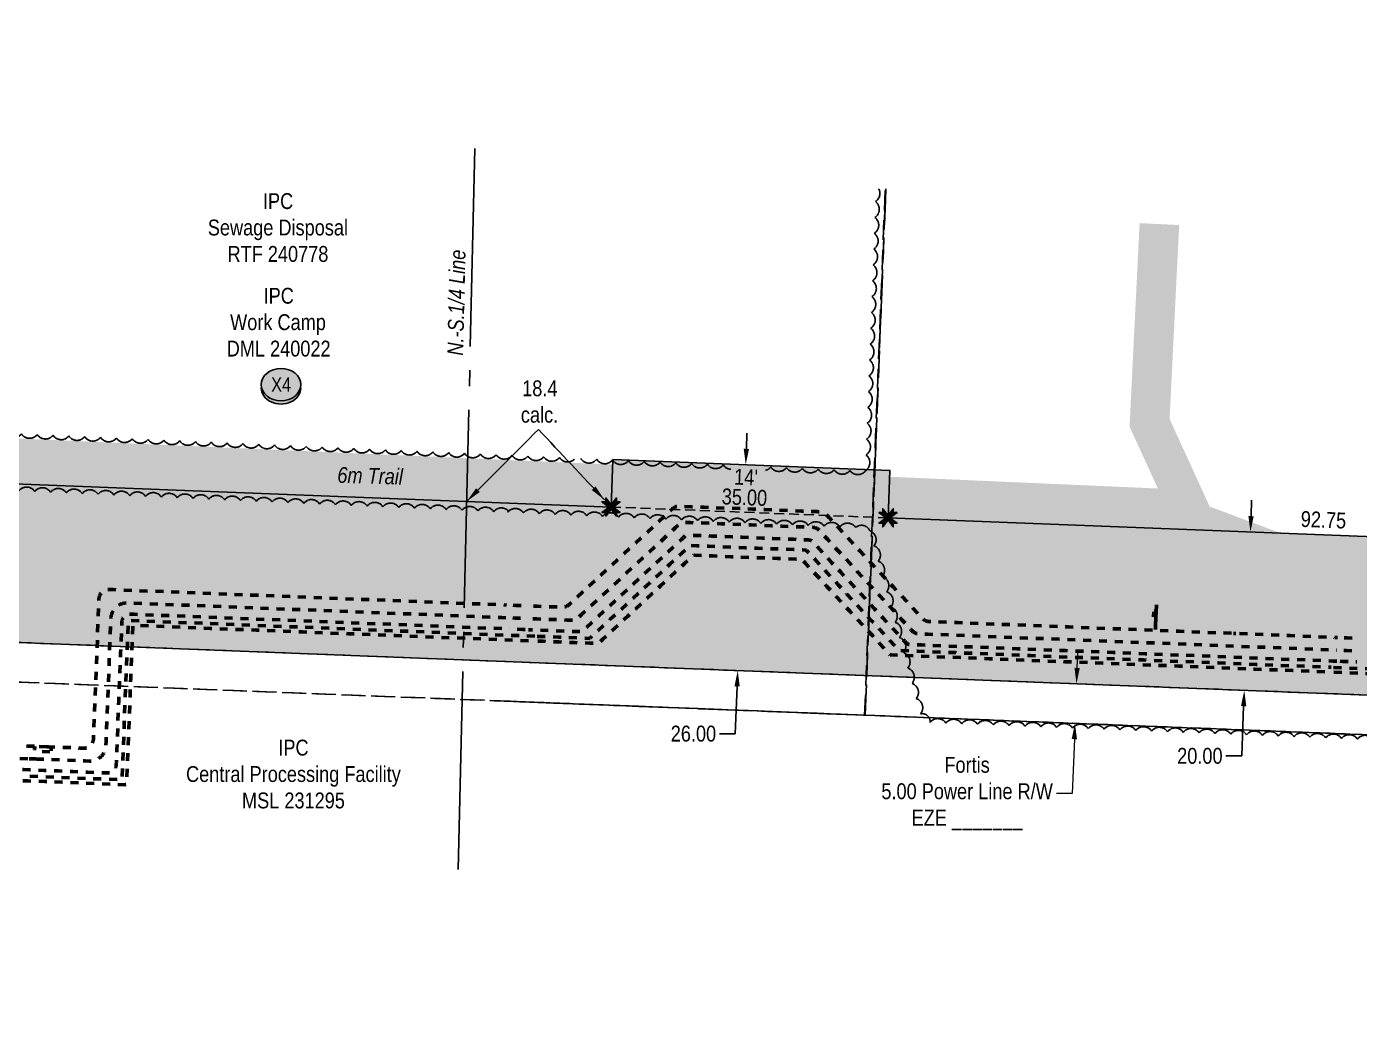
# Model space of a CAD drawing. Extents: x 394065 to 397005, y 6163231 to 6166623.
# Drawn here: x 395138 to 395979, y 6163251 to 6163884 of the extents above; entities that cross this region are included whole.
import ezdxf
from ezdxf.enums import TextEntityAlignment as Align

# ---------------------------------------------------------------- set-up
doc = ezdxf.new("R2010")
doc.units = 0
doc.header["$LTSCALE"] = 5
doc.header["$PDSIZE"] = 0.5
for name, pattern in [('0', [1, 1, 0]), ('foc-ACCESSROAD', [3.75, 2.5, -1.25]), ('foc-FLOWLINE', [3.75, 2.5, -1.25]), ('foc-PROPOSED-HP', [2, 1, -1]), ('foc-QUARTERLINE', [33, 25, -3, 2, -3]), ('foc-TRAV', [1.875, 1.25, -0.625]), ('HIDDEN2', [4.7625, 3.175, -1.5875])]:
    doc.linetypes.add(name, pattern=pattern)
doc.layers.get('Defpoints').update_dxf_attribs({"color": 9})
for name, color, linetype in [('AS-ROADS', 254, 'Continuous'), ('C-EZE', 13, 'foc-FLOWLINE'), ('C-WS', 13, 'foc-ACCESSROAD'), ('L-BD', 7, 'Continuous'), ('L-BD1', 253, 'Continuous'), ('L-MON', 1, 'Continuous'), ('L-SECQ', 8, 'foc-QUARTERLINE'), ('P-CROSSINGS', 250, 'Continuous'), ('P-PROPOSED', 10, 'Continuous'), ('P-PROPOSED-H', 21, 'Continuous'), ('P-TRAV', 4, 'foc-TRAV'), ('P-TXT', 4, 'Continuous'), ('T-BUSH', 110, '0'), ('T-EXISTING TFA', 220, 'HIDDEN2'), ('T-EXISTING TFA-T', 220, 'Continuous')]:
    doc.layers.add(name, color=color, linetype=linetype)
for name, color, linetype, lineweight in [('C-RW-T', 13, 'Continuous', 9), ('C-WS-T', 13, 'Continuous', 9), ('PROPOSED HP', 240, 'foc-PROPOSED-HP', 60), ('T-TEXT', 48, 'Continuous', 18)]:
    doc.layers.add(name, color=color, linetype=linetype, lineweight=lineweight)
doc.styles.add('80CG', font='ARIALN.TTF', dxfattribs={"height": 10})
doc.styles.add('80L', font='ARIALN.TTF', dxfattribs={"height": 10})
doc.styles.add('Crossing', font='ARIALN.TTF', dxfattribs={"height": 10})
doc.dimstyles.new('Compass 5 000', dxfattribs={"dimscale": 5, "dimtxt": 9, "dimasz": 2, "dimexe": 0.2, "dimexo": 0.0625, "dimgap": 0.5, "dimtad": 0, "dimtih": 1, "dimtoh": 1, "dimzin": 0, "dimdsep": 46, "dimtxsty": '80CG', "dimcen": 0.1, "dimse1": 1, "dimse2": 1, "dimclrd": 256, "dimclrt": 256, "dimaunit": 1, "dimadec": 4, "dimazin": 0, "dimtfac": 0.06, "dimtofl": 0, "dimtmove": 0, "dimatfit": 1, "dimfxl": 0.2, "dimtolj": 1, "dimtzin": 0, "dimlwd": -1, "dimarcsym": 0})

# ---------------------------------------------------------------- blocks, each defined once
blk = doc.blocks.new('A$C13A22376')
at = {"layer": 'AS-ROADS', "const_width": 4.998, "flags": 128}
blk.add_lwpolyline([(395751.692, 6164935.574), (395688.898, 6164932.285), (395675.913, 6164937.15), (395670.17, 6164949.698), (395671.411, 6164974.767)], dxfattribs=at)
blk = doc.blocks.new('*D501')
at = {"layer": 'C-RW-T', "transparency": 16777216}
for p, q in [((395801.01, 6163479.2), (395801.4, 6163489.19)), ((395799.26, 6163434.24), (395797.92, 6163399.96)), ((395797.92, 6163399.96), (395787.92, 6163399.96))]:
    blk.add_line(p, q, dxfattribs=at)
for points in [[(395799.35, 6163479.27), (395802.68, 6163479.14), (395800.62, 6163469.21)], [(395797.59, 6163434.31), (395800.93, 6163434.18), (395799.65, 6163444.24)]]:
    blk.add_solid(points, dxfattribs=at)
at = {"layer": 'Defpoints', "color": 0, "transparency": 16777216}
for p in [(395208.31, 6163492.31), (395207.34, 6163467.34), (395799.65, 6163444.24)]:
    blk.add_point(p, dxfattribs=at)
at = {"layer": 'C-RW-T', "transparency": 16777216, "insert": (395731.58, 6163399.96), "char_height": 10, "attachment_point": 5, "style": '80CG', "bg_fill": 3, "box_fill_scale": 1.1, "bg_fill_color": 256, "bg_fill_true_color": 13158600, "bg_fill_transparency": 0}
blk.add_mtext('\\A1;Fortis\\P5.00 Power Line R/W\\PEZE _______', dxfattribs=at)
blk = doc.blocks.new('*D502')
at = {"layer": 'Defpoints', "color": 0, "transparency": 16777216}
for p in [(395963.49, 6163562.9), (395906.5, 6163465.08), (395959.6, 6163463.01)]:
    blk.add_point(p, dxfattribs=at)
at = {"layer": 'P-TXT', "transparency": 16777216}
for p, q in [((395910.78, 6163574.96), (395911.17, 6163584.95)), ((395906.11, 6163455.09), (395904.88, 6163423.67)), ((395904.88, 6163423.67), (395894.88, 6163423.67))]:
    blk.add_line(p, q, dxfattribs=at)
for points in [[(395909.12, 6163575.02), (395912.45, 6163574.89), (395910.39, 6163564.97)], [(395904.44, 6163455.15), (395907.77, 6163455.02), (395906.5, 6163465.08)]]:
    blk.add_solid(points, dxfattribs=at)
at = {"layer": 'P-TXT', "transparency": 16777216, "insert": (395878.49, 6163423.67), "char_height": 10, "attachment_point": 5, "style": '80CG'}
blk.add_mtext('\\A1;20.00', dxfattribs=at)
blk = doc.blocks.new('xing2')
h = blk.add_hatch(color=50)
h.dxf.hatch_style = 1
edge = h.paths.add_edge_path()
edge.add_ellipse((0, 0), major_axis=(-12.5, 0), ratio=0.816297, start_angle=0, end_angle=360)
h = blk.add_hatch(color=250)
h.dxf.hatch_style = 1
edge = h.paths.add_edge_path()
edge.add_ellipse((0, -2.05), major_axis=(-12.5, 0), ratio=0.816297, start_angle=0, end_angle=180)
edge.add_line((12.5, -2.05), (12.5, 0))
edge.add_ellipse((0, 0), major_axis=(-12.5, 0), ratio=0.816297, start_angle=0, end_angle=180, ccw=False)
edge.add_line((-12.5, 0), (-12.5, -2.05))
at = {"color": 250}
blk.add_ellipse((0, 0), major_axis=(-12.5, 0), ratio=0.816297, dxfattribs=at)
blk.add_ellipse((0, -2.05), major_axis=(-12.5, 0), ratio=0.816297, start_param=0, end_param=3.141593, dxfattribs=at)
at = {"color": 250, "style": 'Crossing'}
blk.add_attdef('CROSSING', text='', height=9, dxfattribs=at).set_placement((0.09, 0.02), align=Align.MIDDLE_CENTER)
at = {"color": 250, "style": 'Crossing', "flags": 1}
for tag, p in [('OWNER', (0.09, -12.49)), ('DESCRIPTION', (0.09, -25.77)), ('LOCATION', (0.09, -39.3)), ('DWG_REF', (0.09, -52.84))]:
    blk.add_attdef(tag, text='', height=9, dxfattribs=at).set_placement(p, align=Align.MIDDLE_CENTER)
blk = doc.blocks.new('TEMP')
h = blk.add_hatch(color=255)
h.dxf.hatch_style = 1
h.paths.add_polyline_path([(0, 0.25), (-0.67, 1.15), (-0.67, 0.67), (-1.15, 0.67), (-0.25, 0), (-1.15, -0.67), (-0.67, -0.67), (-0.67, -1.15), (0, -0.25), (0.67, -1.15), (0.67, -0.67), (1.15, -0.67), (0.25, 0), (1.15, 0.67), (0.67, 0.67), (0.67, 1.15)])
h.paths.add_polyline_path([(0.57, 0.85), (0.57, 0.57), (0.85, 0.57), (0.08, 0), (0.85, -0.57), (0.57, -0.57), (0.57, -0.85), (0, -0.08), (-0.57, -0.85), (-0.57, -0.57), (-0.85, -0.57), (-0.08, 0), (-0.85, 0.57), (-0.57, 0.57), (-0.57, 0.85), (0, 0.08)], flags=16)
h = blk.add_hatch(color=1)
h.dxf.hatch_style = 1
h.paths.add_polyline_path([(0, 0.08), (-0.57, 0.85), (-0.57, 0.57), (-0.85, 0.57), (-0.08, 0), (-0.85, -0.57), (-0.57, -0.57), (-0.57, -0.85), (0, -0.08), (0.57, -0.85), (0.57, -0.57), (0.85, -0.57), (0.08, 0), (0.85, 0.57), (0.57, 0.57), (0.57, 0.85)])
at = {"color": 1}
for p, q in [((-0.08, 0), (0.08, 0)), ((0, 0.08), (0, -0.08))]:
    blk.add_line(p, q, dxfattribs=at)
at = {"color": 255, "flags": 128}
blk.add_lwpolyline([(-0.25, 0), (-1.15, 0.67), (-0.67, 0.67), (-0.67, 1.15), (0, 0.25), (0.67, 1.15), (0.67, 0.67), (1.15, 0.67), (0.25, 0), (1.15, -0.67), (0.67, -0.67), (0.67, -1.15), (0, -0.25), (-0.67, -1.15), (-0.67, -0.67), (-1.15, -0.67)], close=True, dxfattribs=at)
at = {"color": 1, "flags": 128}
blk.add_lwpolyline([(-0.08, 0), (-0.85, 0.57), (-0.57, 0.57), (-0.57, 0.85), (0, 0.08), (0.57, 0.85), (0.57, 0.57), (0.85, 0.57), (0.08, 0), (0.85, -0.57), (0.57, -0.57), (0.57, -0.85), (0, -0.08), (-0.57, -0.85), (-0.57, -0.57), (-0.85, -0.57)], close=True, dxfattribs=at)
blk = doc.blocks.new('*D512')
at = {"layer": 'Defpoints', "color": 0, "transparency": 16777216}
for p in [(395591.14, 6163607.43), (395586.07, 6163477.58), (395586.82, 6163477.55)]:
    blk.add_point(p, dxfattribs=at)
at = {"layer": 'P-TXT', "transparency": 16777216}
for p, q in [((395592.28, 6163617.39), (395592.67, 6163627.39)), ((395586.43, 6163467.55), (395585.27, 6163437.7)), ((395585.27, 6163437.7), (395575.27, 6163437.7))]:
    blk.add_line(p, q, dxfattribs=at)
for points in [[(395590.61, 6163617.46), (395593.94, 6163617.33), (395591.89, 6163607.4)], [(395584.77, 6163467.62), (395588.1, 6163467.49), (395586.82, 6163477.55)]]:
    blk.add_solid(points, dxfattribs=at)
at = {"layer": 'P-TXT', "transparency": 16777216, "insert": (395558.88, 6163437.7), "char_height": 10, "attachment_point": 5, "style": '80CG'}
blk.add_mtext('\\A1;26.00', dxfattribs=at)

msp = doc.modelspace()

# ---------------------------------------------------------------- hatches: boundary and pattern name
at = {"layer": 'P-PROPOSED-H'}
h = msp.add_hatch(color=256, dxfattribs=at)
h.dxf.hatch_style = 1
h.paths.add_polyline_path([(394200.018, 6163631.681), (394200.018, 6163531.64), (396593.574, 6163438.279), (396597.582, 6163538.162), (396598.785, 6163568.127), (396872.388, 6163557.455), (396877.045, 6163682.379), (396882.257, 6163822.212), (396857.283, 6163823.143), (396851.14, 6163658.324), (396502.869, 6163671.908), (396497.658, 6163542.06), (396319.697, 6163549.001), (396320.866, 6163578.968), (396146.062, 6163585.786), (396144.893, 6163555.82), (395681.669, 6163573.888), (395682.838, 6163603.854), (395508.034, 6163610.673), (395506.865, 6163580.706), (394618.832, 6163615.345), (394619.806, 6163640.326), (394471.303, 6163646.118), (394470.329, 6163621.137)])

# ---------------------------------------------------------------- linework, layer by layer
at = {"layer": 'AS-ROADS', "const_width": 30, "flags": 128}
msp.add_lwpolyline([(395873.015, 6163576.445), (394948.2, 6163617.063), (394777.724, 6163376.481)], dxfattribs=at)
at = {"layer": 'C-EZE', "flags": 128}
msp.add_lwpolyline([(394065.474, 6163511.878), (396866.617, 6163402.62), (396867.547, 6163427.592), (394065.474, 6163536.888)], dxfattribs=at)
at = {"layer": 'C-WS', "flags": 128}
msp.add_lwpolyline([(396686.006, 6163883.763), (396667.344, 6163410.391), (396592.571, 6163413.294), (395667.264, 6163449.4), (395680.275, 6163781.537)], dxfattribs=at)
at = {"layer": 'C-WS'}
for points in [[(395436.962, 6163458.378), (395666.904, 6163449.407), (395666.904, 6163449.414), (395679.915, 6163781.537)], [(394065.474, 6163511.879), (395412.209, 6163459.348), (395667.264, 6163449.393), (396592.571, 6163413.294), (396667.378, 6163410.386), (396660.976, 6163250.564)]]:
    msp.add_lwpolyline(points, dxfattribs=at)
at = {"layer": 'L-SECQ'}
msp.add_line((395420.977, 6163806.954), (395410.091, 6163339.774), dxfattribs=at)
at = {"layer": 'P-TRAV', "flags": 128}
msp.add_lwpolyline([(395681.669, 6163573.888), (395506.865, 6163580.706)], dxfattribs=at)
at = {"layer": 'PROPOSED HP', "flags": 128}
for points in [[(395962.838, 6163479.522), (396131.11, 6163472.958), (396131.19, 6163472.959), (396131.27, 6163472.969), (396131.35, 6163472.987), (396131.428, 6163473.013), (396131.502, 6163473.048), (396131.572, 6163473.09), (396131.636, 6163473.138), (396135.109, 6163476.349), (396141.711, 6163482.455), (396148.312, 6163488.561), (396154.914, 6163494.667), (396161.516, 6163500.774), (396168.118, 6163506.88), (396174.72, 6163512.986), (396181.322, 6163519.092), (396187.924, 6163525.198), (396194.526, 6163531.305), (396194.587, 6163531.356), (396194.654, 6163531.401), (396194.726, 6163531.439), (396194.803, 6163531.469), (396194.882, 6163531.491), (396194.962, 6163531.505), (396195.042, 6163531.51), (396199.063, 6163531.354), (396206.697, 6163531.056), (396214.331, 6163530.759), (396221.965, 6163530.461), (396229.599, 6163530.163), (396237.233, 6163529.865), (396244.867, 6163529.568), (396252.501, 6163529.27), (396260.135, 6163528.972), (396267.769, 6163528.674), (396267.848, 6163528.667), (396267.927, 6163528.651), (396268.006, 6163528.627), (396268.081, 6163528.595), (396268.152, 6163528.555), (396268.219, 6163528.507), (396268.279, 6163528.454), (396271.491, 6163524.983), (396277.597, 6163518.381), (396283.704, 6163511.779), (396289.81, 6163505.177), (396295.916, 6163498.575), (396302.022, 6163491.973), (396308.128, 6163485.372), (396314.235, 6163478.77), (396320.341, 6163472.168), (396326.447, 6163465.566), (396326.535, 6163465.485), (396326.636, 6163465.417), (396326.748, 6163465.365), (396326.865, 6163465.332), (396326.984, 6163465.318), (396374.74, 6163463.456), (396422.496, 6163461.593), (396470.251, 6163459.731), (396518.007, 6163457.868), (396565.763, 6163456.005), (396565.988, 6163456.03), (396566.211, 6163456.13), (396566.395, 6163456.3), (396566.512, 6163456.515), (396566.554, 6163456.737), (396567.926, 6163491.905), (396569.298, 6163527.074), (396570.669, 6163562.242), (396572.041, 6163597.411), (396573.413, 6163632.579), (396573.455, 6163632.802), (396573.572, 6163633.016), (396573.756, 6163633.186), (396573.979, 6163633.286), (396574.204, 6163633.311), (396634.741, 6163630.95), (396695.278, 6163628.589), (396755.815, 6163626.227), (396816.352, 6163623.866), (396876.889, 6163621.505)], [(395460.344, 6163499.121), (395466.891, 6163498.865), (395473.439, 6163498.61), (395479.986, 6163498.354), (395486.534, 6163498.099), (395493.082, 6163497.844), (395493.201, 6163497.848), (395493.321, 6163497.872), (395493.436, 6163497.915), (395493.542, 6163497.974), (395493.636, 6163498.049), (395506.208, 6163509.677), (395518.781, 6163521.305), (395531.353, 6163532.933), (395543.925, 6163544.562), (395556.497, 6163556.19), (395556.559, 6163556.241), (395556.626, 6163556.286), (395556.698, 6163556.324), (395556.775, 6163556.355), (395556.853, 6163556.377), (395556.934, 6163556.39), (395557.014, 6163556.395), (395561.035, 6163556.24), (395568.669, 6163555.942), (395576.303, 6163555.644), (395583.936, 6163555.346), (395591.57, 6163555.049), (395599.204, 6163554.751), (395606.838, 6163554.453), (395614.472, 6163554.155), (395622.106, 6163553.858), (395629.74, 6163553.56), (395629.806, 6163553.554), (395629.872, 6163553.543), (395629.938, 6163553.526), (395630.002, 6163553.503), (395630.063, 6163553.475), (395630.123, 6163553.441), (395630.178, 6163553.403), (395630.23, 6163553.36), (395630.277, 6163553.313), (395635.25, 6163547.936), (395640.314, 6163542.461), (395645.377, 6163536.987), (395650.441, 6163531.512), (395655.505, 6163526.037), (395660.569, 6163520.562), (395665.632, 6163515.088), (395670.696, 6163509.613), (395675.76, 6163504.138), (395680.823, 6163498.663), (395685.887, 6163493.189), (395688.442, 6163490.428), (395688.491, 6163490.383), (395688.544, 6163490.342), (395688.602, 6163490.306), (395688.662, 6163490.274), (395688.725, 6163490.249), (395688.79, 6163490.229), (395688.856, 6163490.214), (395688.922, 6163490.206), (395700.39, 6163489.758), (395724.11, 6163488.833), (395747.831, 6163487.908), (395771.551, 6163486.982), (395795.272, 6163486.057), (395818.992, 6163485.132), (395842.713, 6163484.207), (395866.433, 6163483.282), (395890.154, 6163482.356), (395913.874, 6163481.431), (395937.595, 6163480.506), (395961.315, 6163479.581)], [(395460.608, 6163496.108), (395463.89, 6163495.98), (395467.172, 6163495.852), (395470.454, 6163495.724), (395473.736, 6163495.596), (395477.018, 6163495.468), (395480.3, 6163495.34), (395483.582, 6163495.212), (395486.864, 6163495.084), (395490.146, 6163494.956), (395493.428, 6163494.828), (395496.71, 6163494.7), (395498.343, 6163494.637), (395498.441, 6163494.642), (395498.54, 6163494.655), (395498.638, 6163494.678), (395498.734, 6163494.708), (395498.827, 6163494.748), (395498.915, 6163494.794), (395498.999, 6163494.849), (395499.077, 6163494.909), (395501.705, 6163497.339), (395506.889, 6163502.133), (395512.073, 6163506.928), (395517.257, 6163511.723), (395522.44, 6163516.517), (395527.624, 6163521.312), (395532.808, 6163526.106), (395537.992, 6163530.901), (395543.176, 6163535.696), (395548.36, 6163540.49), (395553.544, 6163545.285), (395558.636, 6163549.995), (395558.71, 6163550.058), (395558.791, 6163550.115), (395558.877, 6163550.166), (395558.968, 6163550.209), (395559.063, 6163550.243), (395559.16, 6163550.27), (395559.259, 6163550.287), (395559.357, 6163550.296), (395559.455, 6163550.297), (395565.269, 6163550.07), (395571.083, 6163549.843), (395576.897, 6163549.616), (395582.711, 6163549.39), (395588.525, 6163549.163), (395594.339, 6163548.936), (395600.153, 6163548.709), (395605.967, 6163548.482), (395611.78, 6163548.256), (395617.594, 6163548.029), (395623.408, 6163547.802), (395626.909, 6163547.665), (395627.005, 6163547.654), (395627.102, 6163547.634), (395627.197, 6163547.606), (395627.29, 6163547.569), (395627.379, 6163547.525), (395627.464, 6163547.473), (395627.543, 6163547.414), (395627.617, 6163547.35), (395629.078, 6163545.773), (395633.825, 6163540.64), (395638.573, 6163535.507), (395643.321, 6163530.374), (395648.069, 6163525.24), (395652.817, 6163520.107), (395657.564, 6163514.974), (395662.312, 6163509.841), (395667.06, 6163504.708), (395671.808, 6163499.574), (395676.556, 6163494.441), (395681.303, 6163489.308), (395682.764, 6163487.732), (395682.837, 6163487.667), (395682.917, 6163487.608), (395683.002, 6163487.556), (395683.091, 6163487.512), (395683.184, 6163487.475), (395683.279, 6163487.447), (395683.376, 6163487.427), (395683.472, 6163487.416), (395697.749, 6163486.859), (395721.665, 6163485.926), (395745.58, 6163484.993), (395769.495, 6163484.06), (395793.41, 6163483.128), (395817.326, 6163482.195), (395841.241, 6163481.262), (395865.156, 6163480.329), (395889.072, 6163479.396), (395912.987, 6163478.464), (395936.902, 6163477.531), (395960.817, 6163476.598)], [(395279.199, 6163525.2), (395279.199, 6163525.2), (395279.58, 6163525.186), (395279.58, 6163525.186), (395280.414, 6163525.153), (395280.668, 6163525.143)], [(395963.102, 6163476.509), (396136.321, 6163469.753), (396136.42, 6163469.753), (396136.521, 6163469.763), (396136.621, 6163469.781), (396136.719, 6163469.808), (396136.816, 6163469.844), (396136.908, 6163469.889), (396136.995, 6163469.941), (396137.076, 6163470), (396137.882, 6163470.74), (396143.158, 6163475.621), (396148.434, 6163480.501), (396153.711, 6163485.381), (396158.987, 6163490.262), (396164.264, 6163495.142), (396169.54, 6163500.022), (396174.817, 6163504.902), (396180.093, 6163509.783), (396185.369, 6163514.663), (396190.646, 6163519.543), (396195.922, 6163524.424), (396196.727, 6163525.164), (396196.809, 6163525.223), (396196.896, 6163525.275), (396196.988, 6163525.32), (396197.084, 6163525.356), (396197.183, 6163525.383), (396197.283, 6163525.401), (396197.384, 6163525.411), (396197.483, 6163525.411), (396203.958, 6163525.159), (396210.433, 6163524.906), (396216.908, 6163524.654), (396223.383, 6163524.401), (396229.859, 6163524.148), (396236.334, 6163523.896), (396242.809, 6163523.643), (396249.284, 6163523.391), (396255.759, 6163523.138), (396262.234, 6163522.886), (396264.961, 6163522.778), (396265.069, 6163522.762), (396265.176, 6163522.736), (396265.281, 6163522.7), (396265.382, 6163522.653), (396265.477, 6163522.597), (396265.567, 6163522.533), (396265.648, 6163522.461), (396267.868, 6163520.064), (396273.156, 6163514.347), (396278.443, 6163508.63), (396283.731, 6163502.913), (396289.019, 6163497.196), (396294.306, 6163491.479), (396299.594, 6163485.762), (396304.882, 6163480.045), (396310.17, 6163474.328), (396315.457, 6163468.611), (396320.745, 6163462.895), (396320.829, 6163462.812), (396320.923, 6163462.738), (396321.026, 6163462.673), (396321.135, 6163462.62), (396321.249, 6163462.578), (396321.366, 6163462.549), (396321.483, 6163462.532), (396327.703, 6163462.288), (396339.518, 6163461.827), (396351.333, 6163461.367), (396363.148, 6163460.906), (396374.963, 6163460.445), (396386.778, 6163459.984), (396398.593, 6163459.523), (396410.408, 6163459.062), (396422.223, 6163458.602), (396434.038, 6163458.141)], [(395277.047, 6163517.278), (395277.047, 6163517.278), (395277.047, 6163517.278), (395277.047, 6163517.278), (395277.047, 6163517.278)], [(395445.145, 6163518.728), (395446.911, 6163518.659), (395451.761, 6163518.47), (395453.527, 6163518.401)], [(395850.831, 6163513.918), (395850.849, 6163514.362), (395851.102, 6163520.858), (395851.119, 6163521.302)], [(395135.467, 6163415.071), (395135.517, 6163415.069), (395135.567, 6163415.067), (395135.616, 6163415.065), (395135.666, 6163415.063), (395135.716, 6163415.061), (395135.766, 6163415.059), (395135.816, 6163415.057), (395135.865, 6163415.055), (395135.915, 6163415.053), (395135.965, 6163415.051), (395136.015, 6163415.049), (395139.934, 6163414.896), (395144.495, 6163414.719), (395149.055, 6163414.541), (395153.616, 6163414.363), (395158.176, 6163414.185), (395162.737, 6163414.007), (395167.298, 6163413.829), (395171.858, 6163413.651), (395176.419, 6163413.473), (395180.979, 6163413.295), (395185.54, 6163413.118), (395186.998, 6163413.061), (395187.222, 6163413.052), (395187.446, 6163413.043), (395187.67, 6163413.034), (395187.895, 6163413.026), (395188.119, 6163413.017), (395188.343, 6163413.008), (395188.567, 6163413), (395188.791, 6163412.991), (395189.016, 6163412.982), (395189.24, 6163412.973), (395189.591, 6163412.966), (395190.042, 6163412.991), (395190.494, 6163413.057), (395190.941, 6163413.165), (395191.379, 6163413.313), (395191.8, 6163413.499), (395192.201, 6163413.723), (395192.577, 6163413.978), (395192.924, 6163414.263), (395193.244, 6163414.576), (395193.538, 6163414.92), (395193.803, 6163415.293), (395194.035, 6163415.691), (395194.23, 6163416.109), (395194.386, 6163416.543), (395194.502, 6163416.986), (395194.576, 6163417.433), (395194.61, 6163417.864), (395194.619, 6163418.088), (395194.628, 6163418.312), (395194.636, 6163418.536), (395194.645, 6163418.76), (395194.654, 6163418.985), (395194.663, 6163419.209), (395194.671, 6163419.433), (395194.68, 6163419.657), (395194.689, 6163419.881), (395194.698, 6163420.106), (395194.706, 6163420.33), (395194.985, 6163427.467), (395195.284, 6163435.134), (395195.583, 6163442.8), (395195.882, 6163450.467), (395196.181, 6163458.134), (395196.48, 6163465.8), (395196.779, 6163473.467), (395197.078, 6163481.133), (395197.377, 6163488.8), (395197.676, 6163496.466), (395197.975, 6163504.133), (395198.046, 6163505.945), (395198.054, 6163506.169), (395198.063, 6163506.394), (395198.072, 6163506.618), (395198.081, 6163506.842), (395198.089, 6163507.066), (395198.098, 6163507.29), (395198.107, 6163507.515), (395198.116, 6163507.739), (395198.124, 6163507.963), (395198.133, 6163508.187), (395198.154, 6163508.534), (395198.21, 6163508.955), (395198.305, 6163509.383), (395198.441, 6163509.811), (395198.617, 6163510.234), (395198.836, 6163510.647), (395199.095, 6163511.044), (395199.392, 6163511.417), (395199.726, 6163511.763), (395200.09, 6163512.076), (395200.481, 6163512.352), (395200.893, 6163512.588), (395201.319, 6163512.783), (395201.754, 6163512.935), (395202.192, 6163513.045), (395202.626, 6163513.115), (395203.053, 6163513.146), (395203.442, 6163513.144), (395203.667, 6163513.135), (395203.891, 6163513.126), (395204.115, 6163513.118), (395204.339, 6163513.109), (395204.563, 6163513.1), (395204.788, 6163513.091), (395205.012, 6163513.083), (395205.236, 6163513.074), (395205.46, 6163513.065), (395205.684, 6163513.056), (395205.909, 6163513.048), (395437.854, 6163504.001), (395440.352, 6163503.903)], [(395444.833, 6163510.734), (395446.6, 6163510.665), (395451.449, 6163510.476), (395453.216, 6163510.407)], [(395849.309, 6163511.463), (395849.434, 6163514.676)], [(395850.595, 6163511.031), (395849.563, 6163511.072)], [(395850.75, 6163515.006), (395849.718, 6163515.047)], [(395850.577, 6163507.391), (395850.646, 6163509.167)], [(395850.647, 6163509.183), (395850.664, 6163509.628), (395850.744, 6163511.666), (395850.761, 6163512.11)], [(395850.761, 6163512.126), (395850.831, 6163513.902)], [(395105.755, 6163409.224), (395116.675, 6163408.798), (395127.595, 6163408.372), (395138.515, 6163407.946), (395149.435, 6163407.52), (395160.355, 6163407.095), (395171.275, 6163406.669), (395182.195, 6163406.243), (395193.115, 6163405.817), (395200.036, 6163405.548), (395200.159, 6163405.554), (395200.286, 6163405.575), (395200.413, 6163405.612), (395200.537, 6163405.664), (395200.657, 6163405.731), (395200.769, 6163405.814), (395200.871, 6163405.91), (395200.959, 6163406.017), (395201.033, 6163406.133), (395201.092, 6163406.254), (395201.135, 6163406.378), (395201.163, 6163406.502), (395201.177, 6163406.624), (395201.54, 6163415.927), (395201.984, 6163427.316), (395202.428, 6163438.706), (395202.873, 6163450.095), (395203.317, 6163461.484), (395203.761, 6163472.874), (395204.205, 6163484.263), (395204.65, 6163495.653), (395205.013, 6163504.955), (395205.026, 6163505.077), (395205.054, 6163505.202), (395205.097, 6163505.326), (395205.156, 6163505.447), (395205.23, 6163505.562), (395205.319, 6163505.67), (395205.42, 6163505.765), (395205.532, 6163505.848), (395205.652, 6163505.916), (395205.777, 6163505.968), (395205.904, 6163506.004), (395206.03, 6163506.025), (395206.154, 6163506.032), (395224.595, 6163505.313), (395253.811, 6163504.174), (395283.027, 6163503.034), (395312.243, 6163501.895), (395341.459, 6163500.755), (395370.675, 6163499.616), (395399.891, 6163498.476), (395429.107, 6163497.337), (395458.323, 6163496.197)], [(395452.672, 6163503.423), (395450.906, 6163503.492), (395444.272, 6163503.751), (395442.505, 6163503.819)], [(395850.425, 6163503.492), (395850.559, 6163506.931), (395850.576, 6163507.375)], [(395899.706, 6163500.998), (395899.706, 6163500.998), (395900.087, 6163500.983), (395900.087, 6163500.983), (395900.921, 6163500.951), (395901.175, 6163500.941)], [(395897.555, 6163493.076), (395897.555, 6163493.076), (395897.555, 6163493.076), (395897.555, 6163493.076), (395897.555, 6163493.076)], [(395969.622, 6163498.271), (395971.389, 6163498.202), (395976.713, 6163497.995), (395978.48, 6163497.926)], [(395966.983, 6163483.363), (395968.749, 6163483.294), (395975.858, 6163483.017), (395977.624, 6163482.948)], [(395969.311, 6163490.277), (395971.077, 6163490.209), (395976.401, 6163490.001), (395978.168, 6163489.932)], [(395138.075, 6163429.98), (395138.996, 6163429.944), (395144.991, 6163429.711), (395145.911, 6163429.675)], [(395143.079, 6163427.626), (395143.065, 6163427.245)], [(395143.139, 6163429.163), (395143.08, 6163427.637)], [(395143.14, 6163429.174), (395143.155, 6163429.556)], [(395152.759, 6163426.327), (395143.805, 6163426.676)], [(395145.927, 6163429.674), (395150.877, 6163429.481)], [(395153.556, 6163427.217), (395153.542, 6163426.836)], [(395153.616, 6163428.754), (395153.557, 6163427.229)], [(395153.617, 6163428.766), (395153.632, 6163429.147)], [(395123.791, 6163422.531), (395124.521, 6163422.503), (395138.871, 6163421.943), (395139.601, 6163421.915)], [(395139.617, 6163421.914), (395143.805, 6163421.751)]]:
    msp.add_lwpolyline(points, dxfattribs=at)
for points in [[(395457.835, 6163518.233), (395460.333, 6163518.135), (395473.484, 6163517.623), (395475.982, 6163517.525, 0.1989124), (395480.359, 6163519.141), (395482.195, 6163520.839), (395543.858, 6163577.872), (395545.693, 6163579.57), (395546.115, 6163579.926), (395546.575, 6163580.247), (395547.067, 6163580.527), (395547.586, 6163580.761), (395548.125, 6163580.946), (395548.677, 6163581.08), (395549.234, 6163581.161), (395549.791, 6163581.19), (395550.184, 6163581.181), (395550.414, 6163581.172), (395550.645, 6163581.163), (395550.875, 6163581.154), (395551.106, 6163581.145), (395551.337, 6163581.136), (395551.567, 6163581.127), (395551.798, 6163581.118), (395552.029, 6163581.109), (395552.259, 6163581.1), (395552.49, 6163581.091), (395557.677, 6163580.889), (395565.392, 6163580.588), (395573.108, 6163580.287), (395580.823, 6163579.986), (395588.539, 6163579.685), (395596.254, 6163579.384), (395603.969, 6163579.084), (395611.685, 6163578.783), (395619.4, 6163578.482), (395627.116, 6163578.181), (395634.831, 6163577.88), (395636.326, 6163577.822), (395636.557, 6163577.813), (395636.787, 6163577.804), (395637.018, 6163577.795), (395637.248, 6163577.786), (395637.479, 6163577.777), (395637.71, 6163577.768), (395637.94, 6163577.759), (395638.171, 6163577.75), (395638.402, 6163577.741), (395638.632, 6163577.732), (395639.183, 6163577.685), (395639.735, 6163577.587), (395640.281, 6163577.437), (395640.813, 6163577.236), (395641.325, 6163576.986), (395641.81, 6163576.69), (395642.262, 6163576.353), (395642.676, 6163575.98), (395642.947, 6163575.696), (395643.104, 6163575.526), (395643.261, 6163575.357), (395643.417, 6163575.188), (395643.574, 6163575.018), (395643.731, 6163574.849), (395643.888, 6163574.679), (395644.044, 6163574.51), (395644.201, 6163574.34), (395644.358, 6163574.171), (395644.515, 6163574.001), (395648.054, 6163570.174), (395653.32, 6163564.481), (395658.586, 6163558.788), (395663.852, 6163553.095), (395669.117, 6163547.402), (395674.383, 6163541.708), (395679.649, 6163536.015), (395684.914, 6163530.322), (395690.18, 6163524.629), (395695.446, 6163518.936), (395700.712, 6163513.243), (395701.731, 6163512.14), (395701.888, 6163511.971), (395702.045, 6163511.801), (395702.201, 6163511.632), (395702.358, 6163511.462), (395702.515, 6163511.293), (395702.672, 6163511.124), (395702.828, 6163510.954), (395702.985, 6163510.785), (395703.142, 6163510.615), (395703.298, 6163510.446), (395703.692, 6163510.057), (395704.125, 6163509.702), (395704.594, 6163509.384), (395705.093, 6163509.11), (395705.616, 6163508.884), (395706.155, 6163508.708), (395706.705, 6163508.583), (395707.258, 6163508.511), (395707.65, 6163508.489), (395707.881, 6163508.48), (395708.111, 6163508.471), (395708.342, 6163508.462), (395708.572, 6163508.453), (395708.803, 6163508.444), (395709.034, 6163508.435), (395709.264, 6163508.426), (395709.495, 6163508.417), (395709.726, 6163508.408), (395709.956, 6163508.399), (395725.489, 6163507.793), (395748.827, 6163506.883), (395772.166, 6163505.973), (395795.505, 6163505.063), (395818.843, 6163504.152), (395842.182, 6163503.242), (395865.52, 6163502.332), (395888.859, 6163501.421), (395912.198, 6163500.511), (395935.536, 6163499.601), (395958.875, 6163498.691), (395963.009, 6163498.529), (395963.239, 6163498.52), (395963.47, 6163498.511), (395963.701, 6163498.502), (395963.931, 6163498.493), (395964.162, 6163498.484), (395964.393, 6163498.475), (395964.623, 6163498.466), (395964.854, 6163498.457), (395965.084, 6163498.448), (395965.315, 6163498.439)], [(395457.523, 6163510.239), (395460.021, 6163510.142), (395479.31, 6163509.389), (395481.808, 6163509.292, 0.1989124), (395486.185, 6163510.908), (395488.02, 6163512.605), (395547.607, 6163567.718), (395549.442, 6163569.416), (395549.831, 6163569.747), (395550.252, 6163570.047), (395550.702, 6163570.314), (395551.175, 6163570.542), (395551.668, 6163570.729), (395552.174, 6163570.872), (395552.688, 6163570.971), (395553.203, 6163571.025), (395553.716, 6163571.035), (395553.989, 6163571.025), (395554.202, 6163571.017), (395554.415, 6163571.009), (395554.628, 6163571), (395554.841, 6163570.992), (395555.055, 6163570.984), (395555.268, 6163570.975), (395555.481, 6163570.967), (395555.694, 6163570.959), (395555.907, 6163570.951), (395556.12, 6163570.942), (395556.817, 6163570.915), (395563.242, 6163570.664), (395569.666, 6163570.414), (395576.091, 6163570.163), (395582.516, 6163569.913), (395588.94, 6163569.662), (395595.365, 6163569.412), (395601.79, 6163569.161), (395608.215, 6163568.91), (395614.639, 6163568.66), (395621.064, 6163568.409), (395627.489, 6163568.159), (395631.682, 6163567.995), (395631.895, 6163567.987), (395632.108, 6163567.978), (395632.322, 6163567.97), (395632.535, 6163567.962), (395632.748, 6163567.953), (395632.961, 6163567.945), (395633.174, 6163567.937), (395633.387, 6163567.929), (395633.601, 6163567.92), (395633.814, 6163567.912), (395634.027, 6163567.904), (395634.429, 6163567.879), (395634.94, 6163567.81), (395635.448, 6163567.696), (395635.949, 6163567.538), (395636.435, 6163567.337), (395636.903, 6163567.095), (395637.346, 6163566.815), (395637.76, 6163566.5), (395638.142, 6163566.154), (395638.405, 6163565.88), (395638.549, 6163565.723), (395638.694, 6163565.567), (395638.839, 6163565.41), (395638.984, 6163565.254), (395639.129, 6163565.097), (395639.274, 6163564.94), (395639.419, 6163564.784), (395639.563, 6163564.627), (395639.708, 6163564.47), (395639.853, 6163564.314), (395639.998, 6163564.157), (395643.418, 6163560.46), (395648.121, 6163555.375), (395652.824, 6163550.29), (395657.527, 6163545.205), (395662.23, 6163540.12), (395666.933, 6163535.036), (395671.636, 6163529.951), (395676.339, 6163524.866), (395681.042, 6163519.781), (395685.746, 6163514.696), (395690.449, 6163509.611), (395695.152, 6163504.527), (395695.305, 6163504.361), (395695.458, 6163504.195), (395695.611, 6163504.029), (395695.765, 6163503.864), (395695.918, 6163503.698), (395696.071, 6163503.532), (395696.225, 6163503.367), (395696.378, 6163503.201), (395696.531, 6163503.035), (395696.684, 6163502.869), (395696.838, 6163502.704), (395697.203, 6163502.339), (395697.623, 6163501.987), (395698.077, 6163501.671), (395698.561, 6163501.397), (395699.069, 6163501.167), (395699.594, 6163500.985), (395700.13, 6163500.853), (395700.67, 6163500.77), (395701.138, 6163500.737), (395701.363, 6163500.728), (395701.589, 6163500.72), (395701.815, 6163500.711), (395702.04, 6163500.702), (395702.266, 6163500.693), (395702.491, 6163500.684), (395702.717, 6163500.676), (395702.942, 6163500.667), (395703.168, 6163500.658), (395703.393, 6163500.649), (395707.108, 6163500.504), (395730.486, 6163499.592), (395753.865, 6163498.681), (395777.243, 6163497.769), (395800.621, 6163496.857), (395823.999, 6163495.945), (395847.377, 6163495.033), (395870.755, 6163494.121), (395894.133, 6163493.21), (395917.511, 6163492.298), (395940.889, 6163491.386), (395962.522, 6163490.542), (395962.748, 6163490.533), (395962.973, 6163490.525), (395963.199, 6163490.516), (395963.424, 6163490.507), (395963.65, 6163490.498), (395963.876, 6163490.489), (395964.101, 6163490.481), (395964.327, 6163490.472), (395964.552, 6163490.463), (395964.778, 6163490.454), (395965.003, 6163490.445)], [(395964.829, 6163483.447), (395962.331, 6163483.544), (395845.71, 6163488.093), (395845.526, 6163488.1), (395845.342, 6163488.107), (395845.159, 6163488.114), (395844.975, 6163488.122), (395844.791, 6163488.129), (395844.607, 6163488.136), (395844.423, 6163488.143), (395844.24, 6163488.15), (395844.056, 6163488.157), (395838.892, 6163488.359), (395823.769, 6163488.949), (395808.645, 6163489.539), (395793.522, 6163490.128), (395778.398, 6163490.718), (395763.275, 6163491.308), (395748.152, 6163491.898), (395733.028, 6163492.488), (395717.905, 6163493.078), (395702.781, 6163493.668), (395697.568, 6163493.871), (395697.309, 6163493.881), (395697.051, 6163493.891), (395696.793, 6163493.901), (395696.534, 6163493.911), (395696.276, 6163493.921), (395696.017, 6163493.932), (395695.759, 6163493.942), (395695.5, 6163493.952), (395695.242, 6163493.962), (395694.955, 6163493.987), (395694.668, 6163494.039), (395694.385, 6163494.12), (395694.109, 6163494.228), (395693.846, 6163494.363), (395693.597, 6163494.522), (395693.367, 6163494.702), (395693.158, 6163494.901), (395692.989, 6163495.083), (395692.826, 6163495.259), (395692.663, 6163495.435), (395692.5, 6163495.612), (395692.337, 6163495.788), (395692.174, 6163495.964), (395692.011, 6163496.141), (395691.848, 6163496.317), (395691.685, 6163496.493), (395691.522, 6163496.669), (395689.218, 6163499.16), (395683.852, 6163504.962), (395678.486, 6163510.763), (395673.12, 6163516.565), (395667.754, 6163522.366), (395662.388, 6163528.168), (395657.022, 6163533.969), (395651.656, 6163539.771), (395646.29, 6163545.572), (395640.924, 6163551.374), (395635.559, 6163557.175), (395635.405, 6163557.341), (395635.252, 6163557.507), (395635.099, 6163557.672), (395634.945, 6163557.838), (395634.792, 6163558.004), (395634.639, 6163558.17), (395634.486, 6163558.335), (395634.332, 6163558.501), (395634.179, 6163558.667), (395634.026, 6163558.832), (395633.873, 6163558.998), (395633.684, 6163559.187), (395633.474, 6163559.363), (395633.247, 6163559.52), (395633.005, 6163559.658), (395632.751, 6163559.773), (395632.489, 6163559.864), (395632.221, 6163559.93), (395631.95, 6163559.971), (395631.691, 6163559.989), (395631.466, 6163559.997), (395631.24, 6163560.006), (395631.015, 6163560.015), (395630.789, 6163560.024), (395630.563, 6163560.033), (395630.338, 6163560.041), (395630.112, 6163560.05), (395629.887, 6163560.059), (395629.661, 6163560.068), (395629.436, 6163560.077), (395628.275, 6163560.122), (395621.848, 6163560.373), (395615.42, 6163560.623), (395608.992, 6163560.874), (395602.564, 6163561.125), (395596.137, 6163561.375), (395589.709, 6163561.626), (395583.281, 6163561.877), (395576.854, 6163562.127), (395570.426, 6163562.378), (395563.998, 6163562.629), (395558.038, 6163562.861), (395557.812, 6163562.87), (395557.587, 6163562.879), (395557.361, 6163562.888), (395557.136, 6163562.897), (395556.91, 6163562.905), (395556.685, 6163562.914), (395556.459, 6163562.923), (395556.233, 6163562.932), (395556.008, 6163562.941), (395555.782, 6163562.949), (395555.557, 6163562.958), (395555.242, 6163562.954), (395554.925, 6163562.917), (395554.61, 6163562.846), (395554.303, 6163562.741), (395554.01, 6163562.605), (395553.734, 6163562.44), (395553.481, 6163562.249), (395553.268, 6163562.057), (395553.075, 6163561.879), (395552.882, 6163561.701), (395552.69, 6163561.522), (395552.497, 6163561.344), (395552.304, 6163561.166), (395552.111, 6163560.987), (395551.919, 6163560.809), (395551.726, 6163560.631), (395551.533, 6163560.453), (395491.131, 6163504.585), (395489.296, 6163502.888, -0.1989124), (395487.107, 6163502.08), (395484.609, 6163502.177), (395457.324, 6163503.241), (395454.826, 6163503.339)], [(395150.893, 6163429.48), (395151.813, 6163429.444), (395171.418, 6163428.68), (395173.916, 6163428.582, 0.4142136), (395180.245, 6163434.436), (395180.343, 6163436.934), (395183.595, 6163520.327), (395183.693, 6163522.825, -0.4142136), (395190.022, 6163528.679), (395192.52, 6163528.581), (395438.34, 6163518.993), (395440.838, 6163518.896)], [(395143.821, 6163421.75), (395144.551, 6163421.722), (395175.039, 6163420.532), (395177.537, 6163420.435, 0.4142136), (395188.086, 6163430.191), (395188.183, 6163432.689), (395191.119, 6163507.96), (395191.216, 6163510.458, -0.4142136), (395201.765, 6163520.214), (395204.263, 6163520.117), (395438.028, 6163510.999), (395440.526, 6163510.902)], [(395458.821, 6163499.18), (395202.937, 6163509.16, 0.4142136), (395202.146, 6163508.429), (395198.282, 6163409.38, -0.4142136), (395197.491, 6163408.648), (395138.521, 6163410.948), (395137.982, 6163410.969)]]:
    msp.add_lwpolyline(points, format="xyb", dxfattribs=at)
at = {"layer": 'T-BUSH', "flags": 128}
for points in [[(395604.456, 6163603.83, 0.1634968), (395607.681, 6163605.998, 0.5205671), (395617.668, 6163605.559, 0.5205671), (395627.655, 6163605.121, 0.5205671), (395637.642, 6163604.682, 0.5205671), (395647.628, 6163604.244, 0.5205671), (395657.615, 6163603.805, 0.5205671), (395667.412, 6163603.572, 0.5205671), (395667.786, 6163613.562, 0.5205671), (395668.159, 6163623.551, 0.5205671), (395668.533, 6163633.541, 0.5205671), (395668.906, 6163643.53, 0.5205671), (395669.28, 6163653.52, 0.5205671), (395669.653, 6163663.509, 0.5205671), (395670.027, 6163673.498, 0.5205671), (395670.4, 6163683.488, 0.5205671), (395670.774, 6163693.477, 0.5205671), (395671.147, 6163703.467, 0.5205671), (395671.521, 6163713.456, 0.5205671), (395671.894, 6163723.445, 0.5205671), (395672.268, 6163733.435, 0.5205671), (395672.642, 6163743.424, 0.5205671), (395673.015, 6163753.414, 0.5205671), (395673.389, 6163763.403, 0.5205671), (395673.762, 6163773.393, 0.397919), (395675.754, 6163781.537)], [(395483.772, 6163610.906, -0.4781492), (395474.333, 6163611.966, -0.5205671), (395464.347, 6163612.405, -0.5205671), (395454.36, 6163612.843, -0.5205671), (395444.373, 6163613.282, -0.5205671), (395434.386, 6163613.721, -0.5205671), (395424.399, 6163614.159, -0.5205671), (395414.413, 6163614.598, -0.5205671), (395404.426, 6163615.037, -0.5205671), (395394.439, 6163615.475, -0.5205671), (395384.452, 6163615.914, -0.5205671), (395374.466, 6163616.352, -0.5205671), (395364.479, 6163616.791, -0.5205671), (395354.492, 6163617.23, -0.5205671), (395344.505, 6163617.668, -0.5205671), (395334.519, 6163618.107, -0.5205671), (395324.532, 6163618.546, -0.5205671), (395314.545, 6163618.984, -0.5205671), (395304.558, 6163619.423, -0.5205671), (395294.571, 6163619.861, -0.5205671), (395284.585, 6163620.3, -0.5205671), (395274.598, 6163620.739, -0.5205671), (395264.611, 6163621.177, -0.5205671), (395254.624, 6163621.616, -0.5205671), (395244.638, 6163622.055, -0.5205671), (395234.651, 6163622.493, -0.5205671), (395224.664, 6163622.932, -0.5205671), (395214.677, 6163623.37, -0.5205671), (395204.69, 6163623.809, -0.5205671), (395194.704, 6163624.248, -0.5205671), (395184.717, 6163624.686, -0.5205671), (395174.73, 6163625.125, -0.5205671), (395164.743, 6163625.564, -0.5205671), (395154.757, 6163626.002, -0.5205671), (395144.77, 6163626.441, -0.5205671), (395134.783, 6163626.879, -0.5205671), (395124.796, 6163627.318, -0.5205671), (395114.81, 6163627.757, -0.5205671), (395104.823, 6163628.195, -0.5205671), (395094.836, 6163628.634, -0.5205671), (395084.849, 6163629.073, -0.5205671), (395074.862, 6163629.511, -0.5205671), (395064.876, 6163629.95, -0.5205671), (395054.889, 6163630.388, -0.5205671), (395044.902, 6163630.827, -0.5205671), (395034.915, 6163631.266, -0.5205671), (395024.929, 6163631.704, -0.5205671), (395014.942, 6163632.143, -0.5205671), (395004.955, 6163632.582, -0.5205671), (394994.968, 6163633.02, -0.5205671), (394984.982, 6163633.459, -0.5205671), (394974.995, 6163633.897, -0.5205671), (394965.008, 6163634.336, -0.5205671), (394955.021, 6163634.775, -0.5205671), (394945.034, 6163635.213, -0.5205671), (394936.793, 6163632.087, -0.5205671), (394931.013, 6163623.931, -0.5205671), (394925.234, 6163615.774, -0.5205671), (394919.454, 6163607.618, -0.5205671), (394913.675, 6163599.462, -0.5205671), (394907.895, 6163591.305, -0.5205671), (394902.116, 6163583.149, -0.5205671), (394896.336, 6163574.993, -0.5205671), (394890.557, 6163566.837, -0.5205671), (394884.777, 6163558.68, -0.5205671), (394878.998, 6163550.524, -0.5205671), (394873.218, 6163542.368, -0.5205671), (394867.438, 6163534.211, -0.5205671), (394861.659, 6163526.055, -0.5205671), (394855.879, 6163517.899, -0.5205671), (394850.1, 6163509.743, -0.5205671), (394844.32, 6163501.586, -0.5205671), (394838.541, 6163493.43, -0.5205671), (394832.761, 6163485.274, -0.5205671), (394826.982, 6163477.117, -0.5205671), (394821.202, 6163468.961, -0.5205671), (394815.423, 6163460.805, -0.5205671), (394809.643, 6163452.649, -0.5205671), (394803.864, 6163444.492, -0.5205671), (394798.084, 6163436.336, -0.5205671), (394792.305, 6163428.18, -0.5205671), (394786.525, 6163420.023, -0.5205671), (394780.746, 6163411.867, -0.5205671), (394774.966, 6163403.711, -0.5205671), (394769.187, 6163395.554, -0.5205671), (394763.407, 6163387.398, -0.2460763), (394762.622, 6163381.79, -0.2460763)], [(395487.84, 6163611.262, 0.520567), (395497.827, 6163610.823, 0.5205671), (395507.814, 6163610.384, 0.5205671), (395517.8, 6163609.946, 0.5205671), (395527.787, 6163609.507, 0.5205671), (395537.774, 6163609.068, 0.5205671), (395547.761, 6163608.63, 0.5205671), (395557.748, 6163608.191, 0.5205671), (395567.734, 6163607.753, 0.5205671), (395577.721, 6163607.314, 0.2424474), (395582.549, 6163604.498, 0.2424474)], [(395442.31, 6163577.988, 0.4786955), (395432.807, 6163577.768, 0.5205671), (395422.82, 6163578.207, 0.5205671), (395412.834, 6163578.646, 0.5205671), (395402.847, 6163579.084, 0.5205671), (395392.86, 6163579.523, 0.5205671), (395382.873, 6163579.961, 0.5205671), (395372.887, 6163580.4, 0.5205671), (395362.9, 6163580.839, 0.5205671), (395352.913, 6163581.277, 0.5205671), (395342.926, 6163581.716, 0.5205671), (395332.939, 6163582.155, 0.5205671), (395322.953, 6163582.593, 0.5205671), (395312.966, 6163583.032, 0.5205671), (395302.979, 6163583.47, 0.5205671), (395292.992, 6163583.909, 0.5205671), (395283.006, 6163584.348, 0.5205671), (395273.019, 6163584.786, 0.5205671), (395263.032, 6163585.225, 0.5205671), (395253.045, 6163585.664, 0.5205671), (395243.059, 6163586.102, 0.5205671), (395233.072, 6163586.541, 0.5205671), (395223.085, 6163586.979, 0.5205671), (395213.098, 6163587.418, 0.5205671), (395203.111, 6163587.857, 0.5205671), (395193.125, 6163588.295, 0.5205671), (395183.138, 6163588.734, 0.5205671), (395173.151, 6163589.173, 0.5205671), (395163.164, 6163589.611, 0.5205671), (395153.178, 6163590.05, 0.5205671), (395143.191, 6163590.488, 0.5205671), (395133.204, 6163590.927, 0.5205671), (395123.217, 6163591.366, 0.5205671), (395113.231, 6163591.804, 0.5205671), (395103.244, 6163592.243, 0.5205671), (395093.257, 6163592.682, 0.5205671), (395083.27, 6163593.12, 0.5205671), (395073.283, 6163593.559, 0.5205671), (395063.297, 6163593.997, 0.5205671), (395053.31, 6163594.436, 0.5205671), (395043.323, 6163594.875, 0.5205671), (395033.336, 6163595.313, 0.5205671), (395023.35, 6163595.752, 0.5205671), (395013.363, 6163596.191, 0.5205671), (395003.376, 6163596.629, 0.5205671), (394993.389, 6163597.068, 0.5205671), (394983.402, 6163597.506, 0.5205671), (394973.416, 6163597.945, 0.5205671), (394963.429, 6163598.384, 0.5205671), (394955.03, 6163595.579, 0.5205671), (394949.25, 6163587.423, 0.5205671), (394943.471, 6163579.267, 0.5205671), (394937.691, 6163571.111, 0.5205671), (394931.911, 6163562.954, 0.5205671), (394926.132, 6163554.798, 0.5205671), (394920.352, 6163546.642, 0.5205671), (394914.573, 6163538.485, 0.5205671), (394908.793, 6163530.329, 0.5205671), (394903.014, 6163522.173, 0.5205671), (394897.234, 6163514.017, 0.5205671), (394891.455, 6163505.86, 0.5205671), (394885.675, 6163497.704, 0.5205671), (394879.896, 6163489.548, 0.5205671), (394874.116, 6163481.391, 0.5205671), (394868.337, 6163473.235, 0.5205671), (394862.557, 6163465.079, 0.5205671), (394856.778, 6163456.922, 0.5205671), (394850.998, 6163448.766, 0.5205671), (394845.219, 6163440.61, 0.5205671), (394839.439, 6163432.454, 0.5205671), (394833.66, 6163424.297, 0.5205671), (394827.88, 6163416.141, 0.5205671), (394822.101, 6163407.985, 0.5205671), (394816.321, 6163399.828, 0.5205671), (394810.541, 6163391.672, 0.5205671), (394804.762, 6163383.516, 0.5205671), (394798.982, 6163375.36, 0.3300245), (394793.121, 6163371.069, 0.3300245)], [(395441.592, 6163577.382, -0.5205671), (395451.579, 6163576.944, -0.5205671), (395461.566, 6163576.505, -0.5205671), (395471.553, 6163576.066, -0.5205671), (395481.539, 6163575.628, -0.5205671), (395491.526, 6163575.189, -0.5205671), (395501.513, 6163574.751, -0.5205671), (395511.5, 6163574.312, -0.5205671), (395521.486, 6163573.873, -0.5205671), (395531.473, 6163573.435, -0.5205671), (395541.46, 6163572.996, -0.5205671), (395551.447, 6163572.557, -0.5205671), (395561.434, 6163572.119, -0.5205671), (395571.42, 6163571.68, -0.5205671), (395581.407, 6163571.242, -0.5205671), (395591.394, 6163570.803, -0.5205671), (395601.381, 6163570.364, -0.5205671), (395611.367, 6163569.926, -0.5205671), (395621.354, 6163569.487, -0.5205671), (395631.341, 6163569.048, -0.5205671), (395641.328, 6163568.61, -0.5205671), (395651.314, 6163568.171, -0.5205671), (395661.301, 6163567.733, -0.5205671), (395670.119, 6163565.824, -0.5205671), (395672.791, 6163556.191, -0.5205671), (395675.464, 6163546.559, -0.5205671), (395678.136, 6163536.926, -0.5205671), (395680.808, 6163527.294, -0.5205671), (395683.481, 6163517.661, -0.5205671), (395686.153, 6163508.029, -0.5205671), (395688.826, 6163498.396, -0.5205671), (395691.498, 6163488.764, -0.5205671), (395694.171, 6163479.131, -0.5205671), (395696.843, 6163469.499, -0.5205671), (395699.516, 6163459.866, -0.5205671), (395702.188, 6163450.233, -0.5205671), (395708.187, 6163444.803, -0.5205671), (395718.176, 6163444.413, -0.5205671), (395728.164, 6163444.023, -0.5205671), (395738.153, 6163443.633, -0.5205671), (395748.142, 6163443.243, -0.5205671), (395758.131, 6163442.853, -0.5205671), (395768.12, 6163442.463, -0.5205671), (395778.108, 6163442.073, -0.5205671), (395788.097, 6163441.683, -0.5205671), (395798.086, 6163441.293, -0.5205671), (395808.075, 6163440.903, -0.5205671), (395818.064, 6163440.513, -0.5205671), (395828.052, 6163440.123, -0.5205671), (395838.041, 6163439.733, -0.5205671), (395848.03, 6163439.343, -0.5205671), (395858.019, 6163438.954, -0.5205671), (395868.008, 6163438.564, -0.5205671), (395877.996, 6163438.174, -0.5205671), (395887.985, 6163437.784, -0.5205671), (395897.974, 6163437.394, -0.5205671), (395907.963, 6163437.004, -0.5205671), (395917.951, 6163436.614, -0.5205671), (395927.94, 6163436.224, -0.5205671), (395937.929, 6163435.834, -0.5205671), (395947.918, 6163435.444, -0.5205671), (395957.907, 6163435.054, -0.5205671), (395967.895, 6163434.664, -0.5205671), (395977.884, 6163434.274, -0.5205671), (395987.873, 6163433.884, -0.5205671), (395997.862, 6163433.494, -0.5205671), (396001.796, 6163427.127, -0.5205671), (396002.059, 6163417.134, -0.5205671), (396002.321, 6163407.141, -0.5205671), (396002.583, 6163397.148, -0.5205671), (396002.845, 6163387.155, -0.5205671), (396003.107, 6163377.162, -0.5205671), (396003.369, 6163367.169, -0.5205671), (396003.631, 6163357.176, -0.5205671), (396003.894, 6163347.183, -0.1645379), (396006.291, 6163344.094, -0.1645379)]]:
    msp.add_lwpolyline(points, format="xyb", dxfattribs=at)
at = {"layer": 'T-EXISTING TFA'}
msp.add_lwpolyline([(395436.962, 6163458.378), (395667.264, 6163449.393), (395667.264, 6163449.4), (395680.275, 6163781.537)], dxfattribs=at)

# ---------------------------------------------------------------- block references
at = {"layer": 'AS-ROADS', "xscale": 5, "yscale": 5, "zscale": 5}
msp.add_blockref('A$C13A22376', (-1582504.115, -24661114.627), dxfattribs=at)
at = {"layer": 'L-MON', "color": 6, "xscale": 4.998199135, "yscale": 4.998199135, "zscale": 4.998199135}
for p in [(395506.865, 6163580.706), (395681.669, 6163573.888)]:
    msp.add_blockref('TEMP', p, dxfattribs=at)

# ---------------------------------------------------------------- texts
at = {"layer": 'L-BD', "style": '80L'}
for s, p in [("14'", (395592.043, 6163599.595)), ('35.00', (395591.086, 6163586.925)), ('92.75', (395956.496, 6163572.672))]:
    msp.add_text(s, height=9.9964, rotation=357.7663, dxfattribs=at).set_placement(p, align=Align.MIDDLE)
at = {"layer": 'L-SECQ', "insert": (395403.516, 6163676.396), "char_height": 9.9964, "attachment_point": 1, "rotation": 88.665124, "style": '80L'}
msp.add_mtext_dynamic_manual_height_columns('{\\fArial Narrow|b0|i1|c0|p34;N.-S.1/4 Line}', width=66.67572, gutter_width=50, heights=[0], dxfattribs=at)
at = {"layer": 'T-TEXT', "insert": (395334.314, 6163605.986), "char_height": 9.99641, "attachment_point": 1, "rotation": 358.420233, "style": '80L'}
msp.add_mtext_dynamic_manual_height_columns('{\\fArial Narrow|b0|i1|c0|p34;6m Trail}', width=41.95539, gutter_width=50, heights=[0], dxfattribs=at)

# ---------------------------------------------------------------- dimensions: what is measured, and where the dimension line sits
at = {"layer": 'P-TXT'}
dim = msp.add_linear_dim(base=(395906.496, 6163465.078), p1=(395963.495, 6163562.895), p2=(395959.599, 6163463.007), angle=267.766281, text='20.00', dimstyle='Compass 5 000', dxfattribs=at)
dim.commit()
dim.dimension.update_dxf_attribs({"geometry": '*D502', "text_midpoint": (395878.489, 6163423.674), "dimtype": 161})

# ---------------------------------------------------------------- next in the draw order: texts
at = {"layer": 'T-EXISTING TFA-T', "insert": (395252.09, 6163778.713), "char_height": 9.9964, "attachment_point": 1, "style": '80L', "bg_fill": 2}
msp.add_mtext_dynamic_manual_height_columns('\\pi35.109;IPC\\P\\pi0.3088;Sewage Disposal\\P\\pi12.743;RTF 240778', width=87.74173, gutter_width=50, heights=[0], dxfattribs=at)

# ---------------------------------------------------------------- next in the draw order: linework, layer by layer
at = {"layer": 'C-WS'}
msp.add_lwpolyline([(394943.337, 6163781.537), (394943.337, 6163477.637), (395666.904, 6163449.407), (395666.904, 6163449.414), (395679.915, 6163781.537)], dxfattribs=at)
at = {"layer": 'P-PROPOSED', "flags": 128}
msp.add_lwpolyline([(394200.018, 6163631.681), (394200.018, 6163531.64), (396593.574, 6163438.279), (396597.582, 6163538.162), (396598.785, 6163568.127), (396872.388, 6163557.455), (396877.045, 6163682.379), (396882.257, 6163822.212), (396857.283, 6163823.143), (396851.14, 6163658.324), (396502.869, 6163671.908), (396497.658, 6163542.06), (396319.697, 6163549.001), (396320.866, 6163578.968), (396146.062, 6163585.786), (396144.893, 6163555.82), (395681.669, 6163573.888), (395682.838, 6163603.854), (395508.034, 6163610.673), (395506.865, 6163580.706), (394618.832, 6163615.345), (394619.806, 6163640.326), (394471.303, 6163646.118), (394470.329, 6163621.137)], close=True, dxfattribs=at)

# ---------------------------------------------------------------- next in the draw order: texts
at = {"layer": 'C-WS-T', "insert": (395263.843, 6163718.993), "char_height": 9.9964, "attachment_point": 1, "style": '80L', "bg_fill": 2}
msp.add_mtext_dynamic_manual_height_columns('\\pi23.769;IPC\\P\\pi2.6241;Work Camp\\P\\pi0.47958;DML 240022', width=65.06293, gutter_width=49.982, heights=[0], dxfattribs=at)
at = {"layer": 'L-BD1', "insert": (395449.684, 6163660.617), "char_height": 10, "attachment_point": 1, "style": '80L', "bg_fill": 3, "box_fill_scale": 1.15, "bg_fill_color": 256, "bg_fill_true_color": 256, "bg_fill_transparency": 0}
msp.add_mtext_dynamic_manual_height_columns('\\pi1.0909;18.4\\P\\pi0.27578;calc.', width=22.68662, gutter_width=50, heights=[0], dxfattribs=at)

# ---------------------------------------------------------------- next in the draw order: dimensions: what is measured, and where the dimension line sits
at = {"layer": 'C-RW-T'}
dim = msp.add_linear_dim(base=(395799.65, 6163444.236), p1=(395208.309, 6163492.311), p2=(395207.335, 6163467.34), angle=267.766277, text='Fortis\\P5.00 Power Line R/W\\PEZE _______', dimstyle='Compass 5 000', override={"dimtfill": 1}, dxfattribs=at)
dim.commit()
dim.dimension.update_dxf_attribs({"geometry": '*D501', "text_midpoint": (395731.583, 6163399.964), "dimtype": 161})

# ---------------------------------------------------------------- next in the draw order: block references
at = {"layer": 'P-CROSSINGS', "color": 6, "xscale": 0.999639827, "yscale": 0.999639827, "zscale": 0.999639827}
msp.add_blockref('xing2', (395298.589, 6163657.935), dxfattribs=at).add_auto_attribs({'CROSSING': 'X4'})

# ---------------------------------------------------------------- next in the draw order: texts
at = {"layer": 'C-WS-T', "insert": (395306.437, 6163412.192), "char_height": 9.99642, "width": 135.56305, "attachment_point": 5, "style": '80CG'}
msp.add_mtext('\\A1;IPC\\PCentral Processing Facility\\PMSL 231295', dxfattribs=at)

# ---------------------------------------------------------------- next in the draw order: dimensions: what is measured, and where the dimension line sits
at = {"layer": 'P-TXT'}
dim = msp.add_linear_dim(base=(395586.824, 6163477.547), p1=(395591.138, 6163607.431), p2=(395586.073, 6163477.577), angle=267.766281, text='26.00', dimstyle='Compass 5 000', dxfattribs=at)
dim.commit()
dim.dimension.update_dxf_attribs({"geometry": '*D512', "text_midpoint": (395558.878, 6163437.699), "dimtype": 161})

# ---------------------------------------------------------------- next in the draw order: leaders
at = {"layer": 'L-BD1', "path_type": 1}
for points in [[(395415.788, 6163584.259), (395461.08, 6163629.65)], [(395502.692, 6163585.304), (395461.08, 6163629.65)]]:
    msp.add_leader(points, dimstyle='Compass 5 000', override={"dimgap": 0.5, "dimtad": 0}, dxfattribs=at)

doc.saveas('drawing.dxf')
